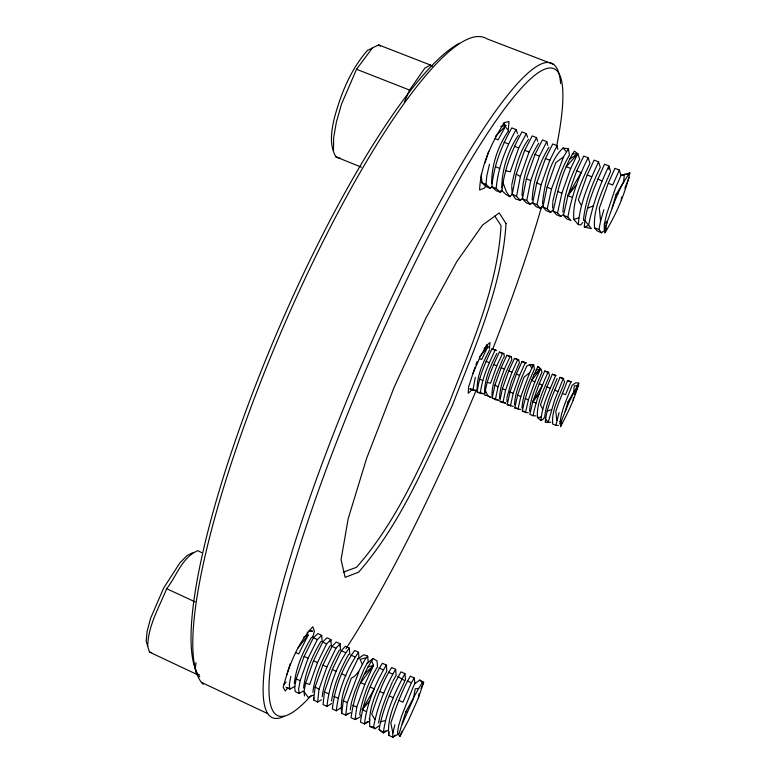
<?xml version="1.0" encoding="UTF-8"?>
<svg xmlns="http://www.w3.org/2000/svg" width="776" height="776" viewBox="0 0 776 776"><rect width="100%" height="100%" fill="white"/><g stroke="black" fill="none" stroke-linecap="round" stroke-linejoin="round"><path stroke-width="1.16" d="M532.21 199.965C532.899 181.565 539.446 162.824 548.952 147.197M604.339 224.06L604.3 229.356C611.934 210.364 617.25 189.16 629.84 172.941C625.097 193.942 616.212 214.428 604.892 232.81L607.278 221.121L604.339 224.06L606.764 213.778L615.387 188.287L620.936 175.502L619.364 169.993L614.902 168.363L608.248 183.272L599.324 208.249L600.585 221.131L598.936 229.512L601.575 232.761L605.057 229.997M559.787 421.581L561.688 420.602L560.505 426.645C567.896 412.813 575.016 398.301 578.75 383.14L575.87 382.743L572.154 385.187C567.596 397.913 560.708 410.649 560.039 424.249L569.351 401.531L578.75 383.14M333.496 149.913L333.612 137.963L336.367 122.152L341.518 104.091L356.562 69.268L372.509 47.782L378.766 44.95L430.544 65.068L432.348 66.397M542.405 204.039C544.345 185.852 549.195 160.962 563.037 148.012L568.43 148.788L569.419 155.239C560.815 169.207 556.479 185.609 552.803 201.508M544.665 417.614C545.78 403.976 552.017 391.191 557.081 378.601M394.916 724.755L392.86 732.922L392.753 737.2L388.766 735.357C386.71 715.647 397.69 696.955 405.489 679.504L404.946 673.646L401.008 671.822C390.939 689.651 382.82 709.274 379.057 729.498L383.315 732.806L388.359 730.09M552.628 208.114L552.774 202.604M608.782 169.323L608.879 166.006L604.533 164.182C595.667 184.193 585.996 204.922 584.299 226.98L591.37 228.658L584.629 220.277M562.872 212.207C564.162 193.738 570.981 175.473 579.691 159.274L577.771 153.726L574.366 151.107C562.891 169.042 557.575 190.527 553.191 211.179L556.518 214.787L560.815 216.494L563.395 214.399M582.854 222.334L580.807 224.894L578.353 224.603C579.866 202.536 589.566 181.778 598.529 161.835L594.115 160.137L587.209 174.978L578.362 199.791L581.505 205.873M583.436 220.423C585.123 201.915 592.137 183.922 600.304 167.364L598.529 161.835M489.433 349.074L489.995 342.517L486.319 345.708L479.859 357.455L473.059 373.305M508.202 131.047L509.027 121.492L504.313 122.589C491.567 142.803 480.596 165.831 479.597 190.013L484.593 187.976L485.795 185.988M517.524 133.424L516.088 129.582L511.791 127.885C501.529 145.898 493.623 165.948 491.868 186.744L490.374 188.355L486.019 184.407L486.795 175.88L489.452 164.328M474.204 389.843L476.289 390.726L472.904 390.231L475.31 377.359M147.702 646.098C148.197 625.475 159.148 607.336 166.665 588.703C176.685 576.054 181.933 557.294 197.929 550.64L201.682 552.658M501.868 190.382L500.433 192.293L496.165 188.519C497.979 167.703 505.913 147.663 516.088 129.582M621.285 200.15L621.595 196.997M481.615 392.957L483.739 393.801L480.383 393.432L477.221 392.064C478.743 376.855 485.427 362.635 491.887 348.967L496.378 350.471L491.887 348.967M627.813 174.551L624.37 174.377L623.603 182.011L616.047 194.611L612.167 207.939M388.766 735.357L389.125 731.865M480.383 393.432C481.945 378.222 488.628 364.002 495.059 350.306M317.675 702.047L318.994 689.311L326.89 666.982L335.93 648.232L340.072 643.779L336.183 642.004L332.012 646.379L322.903 665.139L315.153 686.964L313.611 699.962L317.675 702.047L321.448 699.807M527.583 137.333L526.303 133.598L521.986 131.891C511.898 150.04 503.963 170.051 502.033 190.867L506.214 194.611L509.842 196.697L512.189 194.31M573.202 400.038L573.425 397.875M503.217 358.502L504.361 356.543L503.808 353.555L499.395 352.12C493.002 365.845 486.339 380.056 484.709 395.265L488.007 395.605M331.536 701.067C333.787 684.626 340.645 669.048 348.531 654.566L349.733 653.916L349.287 648.047L345.388 646.224L341.324 650.725L332.332 669.504L324.426 691.843L323.049 704.559L326.987 706.412L331.614 703.541M326.987 706.412C328.83 686.304 337.327 664.188 349.287 648.047M350.655 712.649L345.689 715.181L341.721 713.309C339.112 693.986 349.811 675.75 357.843 658.863L358.968 658.164L358.512 652.286L354.613 650.492C342.623 667.36 334.495 688.234 332.37 708.934L336.328 710.787L340.868 707.838M294.298 683.685C296.054 667.244 302.97 651.559 311.467 637.503L312.961 636.989M336.328 710.787C338.511 690.077 346.668 669.271 358.512 652.286M341.721 713.309L343.293 700.709L351.256 678.263C360.384 673.704 361.403 663.034 367.698 656.127L363.847 654.74L357.843 658.863M303.581 688.021C305.453 671.57 312.359 655.914 320.701 641.762L322.127 641.199L321.71 635.369L317.85 633.594L313.417 637.765L304.114 656.438L296.228 678.816L294.667 687.129L295.249 691.61L299.167 693.463L303.135 691.154M358.919 671.628L347.279 702.639L345.689 715.181L348.366 713.357M418.371 698.07L423.667 682.24L419.748 680.048L414.898 683.646L413.802 685.499L401.658 715.841L398.476 726.385L397.506 732.816L399.853 736.463L408.457 720.273L418.371 698.07L418.924 693.744M360.549 715.744L359.686 714.201C362.722 697.643 368.775 680.95 377.514 666.7L377.029 660.803L373.052 658.591C361.781 676.197 353.691 696.897 351.091 717.703L355.069 719.565L359.996 717.014M312.873 692.357C314.881 675.915 321.759 660.289 329.955 646.02L331.303 645.428L330.886 639.569L327.006 637.794L322.7 642.062L313.504 660.783L305.579 683.239L303.988 691.532L304.522 695.956M371.384 660.347L373.518 665.362L364.759 684.519L356.747 707.091L355.069 719.565L356.815 718.324M196.047 662.646L195.242 668.466L196.541 674.257L199.422 674.761M322.195 696.712C324.32 680.271 331.187 664.663 339.238 650.288L340.509 649.667L340.072 643.779L339.403 645.904M378.795 725.948L375.147 728.712L369.89 726.511C367.795 706.926 378.251 687.866 386.817 670.978L386.312 665.051L382.384 663.267C371.442 680.959 363.071 701.329 360.481 722.107L364.458 723.969L369.357 721.389M386.312 665.051C375.652 682.928 366.912 703.085 364.458 723.969L367.882 721.418M379.057 729.498L383.315 732.806C386.118 711.902 394.974 692.008 404.946 673.646M350.286 709.817L351.499 702.348L354.875 691.348L363.963 669.222L367.184 663.16L373.052 658.591M375.147 728.712L373.595 726.947C377.281 706.732 385.362 687.032 395.624 669.348L391.686 667.525C382.432 681.677 377.126 698.158 371.733 714.114L374.856 719.284M313.611 699.962L313.979 697.905M290.825 676.303L289.293 684.616L289.904 689.117L294.899 686.382M378.552 723.009C380.812 708.789 386.749 695.48 392.287 682.288M321.71 635.369L317.326 639.589L308.082 658.271L300.166 680.717L298.605 689.02L299.167 693.463M558.332 425.413L555.868 425.374L559.089 412.667M520.386 200.392L516.525 196.406L520.405 176.482L529.057 152.057L536.526 137.633L532.21 135.916L524.683 150.331L516.215 174.125L512.228 194.029L515.642 199.015L520.386 200.392L522.617 197.919M531.929 202.74L530.454 204.408L526.186 202.711L522.423 198.763L526.37 178.849L535.042 154.414L542.443 139.952L546.808 141.639L547.74 145.296M530.454 204.408L526.749 200.518L530.736 180.633L539.427 156.141L546.808 141.639M511.723 185.134C515.128 169.333 518.95 152.387 528.572 139.205M542.725 205.902L540.542 208.424L536.264 206.726L532.656 202.875L536.73 183.01L545.431 158.508L552.745 143.967L557.09 145.675L557.857 149.273M502.644 359.492C497.814 371.723 490.83 384.421 492.197 397.933L498.483 400.164L495.369 399.65L498.027 386.846L504.381 369.036L510.084 356.63L511.248 356.64L511.85 359.676C506.039 371.811 499.812 384.886 499.521 398.495M540.542 208.424L536.992 204.641L541.105 184.795L549.825 160.244L557.09 145.675M506.864 397.972L511.423 381.54L519.357 362.819L518.688 359.812L515.545 358.434L514.43 358.454L508.765 370.87L502.402 388.698L499.705 401.483L505.923 403.297L503.818 402.414M552.822 209.908L550.669 212.449L546.372 210.762L542.909 207.008L547.099 187.181L555.839 162.611L563.541 156.839L568.43 148.788M502.887 402.851L505.603 390.076L511.976 372.228L517.631 359.763L518.688 359.812M511.248 356.64L506.912 355.282L501.17 367.688L494.952 385.061L492.197 397.933L495.369 399.65M550.669 212.449L547.255 208.802L551.474 189.004L563.541 156.839M513.372 406.44L507.232 404.694L509.997 391.928L516.37 374.071L521.996 361.587L526.147 362.925L521.996 361.587M510.414 406.052L513.198 393.316L519.59 375.419L525.187 362.925M520.841 409.582L514.769 407.904L517.592 395.168L523.984 377.262L529.707 372.606L533.636 364.594L529.552 364.749L526.875 365.962C521.307 378.251 515.089 391.22 514.517 404.849M560.815 216.494L557.546 212.944L561.892 193.195L570.69 168.46L577.771 153.726L572.203 153.92M517.961 409.282L520.793 396.584L529.707 372.606M563.492 215.321L567.857 217.096L570.971 220.539L566.664 218.832L563.492 215.321L567.916 195.591L576.733 170.846L583.746 156.063L588.13 157.79L589.983 163.309C581.825 180.624 572.339 199.965 573.823 219.482L578.353 224.603M525.517 412.502L522.326 411.135C525.439 395.624 530.823 380.512 538.001 366.418L540.358 369.201L534.848 381.831L528.408 399.834L525.517 412.502L528.32 412.735M567.857 217.096C571.65 196.454 578.605 176.482 588.13 157.79M544.277 417.536L543.025 419.389L540.95 420.563L537.458 417.585C536.235 402.773 544.383 388.921 549.505 375.438L548.622 372.296L544.742 371.035L539.262 383.683L532.821 401.696L529.882 414.355L533.083 415.723L535.809 415.887M533.083 415.723C535.915 400.629 541.735 386.351 547.953 372.383L548.622 372.296M601.575 232.761L597.268 231.015L594.542 227.843C592.99 208.249 603.224 189.15 610.625 171.409L608.879 166.006C599.77 184.93 592.67 204.835 588.548 225.457L584.299 226.98M555.868 425.374L552.648 424.065C551.435 409.233 559.884 395.479 564.637 381.821L563.143 378.814L554.433 400.561L548.254 422.202L545.315 422.416C546.479 406.614 554.384 391.996 559.971 377.369L563.638 378.639L559.971 377.369M540.95 420.563C541.997 404.762 549.942 390.134 555.577 375.526L556.12 375.468L552.337 374.216L546.925 386.894L540.455 404.956L542.793 409.262M312.786 636.999L314.416 631.286L312.786 626.775C297.47 643.469 288.963 665.585 283.182 687.226L285.219 690.999L288.119 687.565M395.149 735.182L392.753 737.2L399.097 733.737L405.712 712.009L418.652 688.438L422.309 682.608L423.667 682.24L421.077 688.516M600.585 221.131L603.873 209.704M565.103 411.658L567.916 402.016L573.571 392.278L574.347 385.779L576.917 385.73M330.236 641.713L330.886 639.569L326.628 643.905L317.471 662.626L309.721 684.432L305.579 683.239M286.839 674.596L290.166 663.819M485.068 162.785L488.705 151.262M475.009 367.155L468.568 387.137L468.219 393.306L472.05 389.639M526.303 133.598L518.717 147.983L510.249 171.758L505.661 170.846M503.808 353.555L502.567 353.468L496.795 365.845L490.577 383.218L487.212 382.432M567.547 380.657L571.155 381.85L567.547 380.657L558.875 402.434L555.771 411.513L556.838 420.291M414.898 683.646L414.287 677.981L410.339 676.129C401.745 690.766 396.187 707.062 390.803 723.106L392.86 732.922M475.872 364.904L477.172 361.529M501.267 190.139L500.433 192.293L496.136 190.663L491.868 186.744L496.165 188.519M560.505 426.645L561.746 423.541M624.845 188.287L629.336 177.355M570.826 381.899L565.529 394.712L562.28 393.345M402.269 724.018L413.385 698.71L415.228 688.836L418.652 688.438M404.364 102.112L409.563 90.074L424.831 68.142L430.544 65.068M399.853 736.463L402.104 731.235M414.287 677.981L411.396 682.715L402.967 702.212L398.912 700.33M574.482 394.635L578.731 384.935M619.364 169.993L612.71 185.028L608.248 183.272M604.892 232.81L606.793 228.61M392.792 681.26L396.138 675.275L395.624 669.348M572.319 197.385L567.916 195.591L581.156 172.592L576.733 170.846M536.041 403.093L532.821 401.696L542.502 385.041L539.262 383.683M366.243 711.553L362.227 709.652L374.284 688.923L370.249 687.061M496.873 353.41C490.82 365.38 484.602 378.581 484.573 392.171M489.413 350.286C483.225 362.169 477.007 375.438 477.124 389.009M367.766 666.982L373.518 665.362L360.743 682.657L364.759 684.519M536.187 369.822L540.358 369.201L531.618 380.473L534.848 381.831M567.916 195.591L576.578 184.572M297.703 648.367L308.053 635.292L307.257 632.052M532.821 401.696L539.107 394.024M479.228 357.241L487.561 347.163L486.271 345.262M362.227 709.652L369.783 700.67M283.89 684.665L286.034 682.172M538.748 143.191C528.99 158.614 522.529 177.539 522.035 195.901M495.369 136.469L505.913 125.576L503.158 123.209L504.4 125.004M518.417 135.218C508.164 150.224 501.849 169.507 501.762 187.802M364.39 674.16L373.518 665.362M508.29 131.241C497.785 146.034 491.548 165.511 491.654 183.766M534.101 374.449L540.358 369.201M383.315 732.806L385.779 730.798M367.184 663.16L368.231 662.432L367.698 656.127M569.545 159.196L577.771 153.726L566.267 166.724L570.69 168.46M192.749 552.725L187.103 555.548L179.867 562.91L163.678 587.985L150.651 618.152L147.12 631.266L146.16 641.112L149.477 652.092L196.541 674.257M313.426 695.102L308.247 697.449L303.988 691.532M372.412 48.073L367.552 50.285C350.461 69.762 340.693 94.284 334.087 119.067C331.342 131.639 329.17 145.161 335.94 156.898L361.422 167.179M587.558 208.278L593.252 205.844M303.688 637.106L308.053 635.292L298.702 653.935L295.734 652.558M343.244 572.145L356.504 567.314C398.379 519.813 422.871 460.226 449.052 403.326C471.071 345.863 497.494 287.847 501.053 225.603L494.816 216.116M547.216 411.135L551.338 409.641M616.047 194.611L618.006 193.942M573.823 219.482L578.624 217.881M567.916 402.016L569.351 401.531M624.37 174.377L620.936 175.502L629.84 172.941M405.712 712.009L407.526 711.417M484.069 348.143L487.561 347.163L481.663 359.492L479.529 358.599M380.356 721.845L385.284 720.535M365.971 657.854L360.083 659.309L362.324 664.469M537.458 417.585L540.891 416.993M500.704 126.333L505.913 125.576L498.095 139.855L494.836 138.574M550.834 422.212L548.254 422.202L545.285 418.856M309.605 631.13L312.563 631.169L309.061 630.403M522.326 411.135L524.207 411.309M369.89 726.511L373.595 726.947M514.769 407.904L516.709 408.147M477.221 392.064L479.442 392.375M530.464 364.73L532.724 365.06M507.232 404.694L509.221 404.975M473.166 389.406L469.742 388.863L472.904 390.231M500.733 401.648L502.77 401.978M149.477 652.092L151.65 652.548M335.94 156.898L340.615 158.42M594.542 227.843L598.936 229.512M553.191 64.224L486.833 38.8A353.061 71.955 -66.9 0 0 287.353 317.597A353.061 71.955 -66.9 0 0 203.273 684.335M356.562 69.268L409.563 90.074M504.041 142.192L508.396 143.909M514.352 146.257L518.717 147.983M524.683 150.331L529.057 152.057M535.042 154.414L539.427 156.141M545.431 158.508L549.825 160.244M587.209 174.978L591.652 176.724M597.714 179.12L602.166 180.866M490.374 188.355L486.154 186.667L481.731 182.632L481.246 174.163M407.284 681.076L411.396 682.715M552.337 374.216L555.577 375.526M532.656 202.875L536.992 204.641M553.191 211.179L557.546 212.944M522.423 198.763L526.749 200.518M557.488 191.4L561.892 193.195M526.37 178.849L530.736 180.633M536.73 183.01L541.105 184.795M514.43 358.454L517.631 359.763M542.909 207.008L547.255 208.802M486.019 184.407L481.731 182.632L481.372 176.346M495.389 166.685L499.715 168.479M547.099 187.181L551.474 189.004M544.742 371.035L547.953 372.383M486.019 361.325L489.219 362.673M493.584 364.507L496.795 365.845M501.17 367.688L504.381 369.036M508.765 370.87L511.976 372.228M516.37 374.071L519.59 375.419M546.925 386.894L550.165 388.262M554.597 390.115L557.837 391.482M499.395 352.12L502.567 353.468M506.912 355.282L510.084 356.63M525.197 398.447L528.408 399.834M502.402 388.698L505.603 390.076M509.997 391.928L513.198 393.316M479.675 379.202L482.847 380.589M388.398 672.229L392.433 674.005M517.592 395.168L520.793 396.584M341.324 650.725L345.301 652.5M378.96 667.874L382.946 669.717M350.713 654.983L354.671 656.816M166.665 588.703L195.183 601.904M304.114 656.438L308.082 658.271M313.504 660.783L317.471 662.626M322.903 665.139L326.89 666.982M332.332 669.504L336.328 671.356M341.779 673.878L345.786 675.731M379.784 691.474L383.819 693.346M389.339 695.897L393.384 697.769M313.417 637.765L317.326 639.589M322.7 642.062L326.628 643.905M285.985 687.264L289.904 689.117M332.012 646.379L335.93 648.232M201.45 682.385L267.652 713.61M324.426 691.843L328.403 693.734M333.845 696.276L337.832 698.167M352.75 705.19L356.747 707.091M296.228 678.816L300.166 680.717M343.293 700.709L347.279 702.639M397.894 676.517L404.626 680.62M516.525 196.406L512.228 194.029L511.753 186.25M516.215 174.125L520.405 176.482M494.952 385.061L498.027 386.846M315.153 686.964L318.994 689.311M488.899 396.206L490.675 397.409L487.861 396.1L485.262 390.144M378.766 44.95L380.444 46.104M486.455 345.077L488.958 347.386M419.748 680.048L422.309 682.608M563.037 148.012L566.228 151.572M509.842 196.697L506.34 191.682L502.906 182.409M529.552 364.749L531.803 367.989M506.253 127.71L507.494 129.514M369.104 718.605L369.929 720.118M533.636 364.594L534.412 369.114C528.97 381.482 522.743 394.402 522.035 408.03M536.526 137.633L537.671 141.242M538.001 366.418L541.105 369.192L541.949 372.276C536.633 384.712 530.406 397.584 529.562 411.222M506.903 398.893L507.009 401.667M310.972 695.762A351.732 54.795 -66.9 0 1 296.752 555.858A351.732 54.795 -66.9 0 1 480.577 144.016A351.732 54.795 -66.9 0 1 556.935 144.695M541.551 206.823A351.732 54.795 -66.9 0 1 492.517 349.627M476.386 389.756A351.732 54.795 -66.9 0 1 345.98 648.668M284.161 716.277A355.748 56.357 -66.9 0 1 367.727 350.839A355.748 56.357 -66.9 0 1 560.621 83.536M199.713 676.914A348.793 71.906 -66.9 0 1 267.575 355.175A348.793 71.906 -66.9 0 1 459.508 43.223M506.039 223.663C501.985 287.101 475.116 346.212 452.602 404.81C425.946 462.845 400.959 523.519 358.58 572.193L345.145 577.344L341.062 559.671L348.191 518.669L366.621 458.354L394.266 386.981L425.956 318.014L456.821 261.57L482.526 225.069L499.259 212.925L506.039 223.663"/></g></svg>
